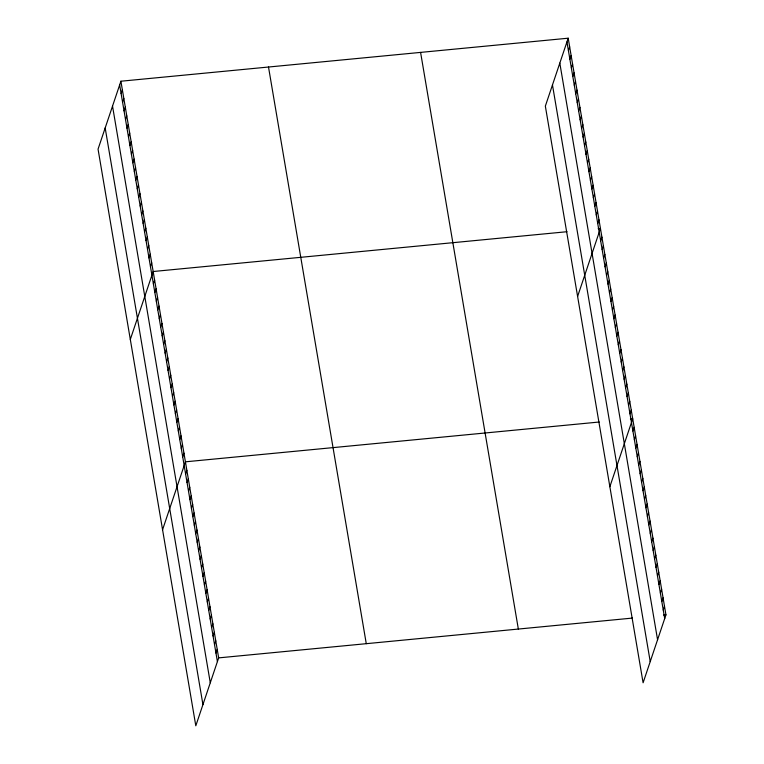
<?xml version="1.0" encoding="UTF-8"?>
<svg xmlns="http://www.w3.org/2000/svg" width="764" height="764" viewBox="0 0 764 764"><rect width="100%" height="100%" fill="white"/><g stroke="black" fill="none" stroke-linecap="round" stroke-linejoin="round"><path stroke-width="1.15" d="M120.903 81.223L98.05 149.142L195.804 725.8L218.657 657.88L120.903 81.223L568.196 38.2L665.95 614.858L643.097 682.777L545.343 106.12L568.196 38.2M121.123 93.59L122.374 89.875M122.584 102.242L123.835 98.518M124.055 110.885L125.306 107.17M125.516 119.537L126.767 115.822M126.986 128.19L128.237 124.475M128.447 136.842L129.699 133.117M129.918 145.485L131.169 141.77M131.389 154.137L132.64 150.422M132.85 162.789L134.101 159.074M134.321 171.442L135.572 167.717M135.782 180.084L137.033 176.369M137.253 188.737L138.504 185.022M138.714 197.389L139.965 193.674M140.184 206.041L141.435 202.317M141.646 214.684L142.897 210.969M143.116 223.336L144.367 219.621M144.577 231.989L145.828 228.264M146.048 240.641L147.299 236.916M147.519 249.284L148.77 245.569M148.98 257.936L150.231 254.221M150.451 266.588L151.702 262.864M130.31 339.436L153.163 271.516L567.012 231.712M153.383 283.883L154.634 280.168M154.844 292.536L156.095 288.821M156.314 301.188L157.565 297.463M157.776 309.84L159.027 306.116M159.246 318.483L160.497 314.768M160.707 327.135L161.958 323.42M162.178 335.788L163.429 332.063M163.639 344.44L164.89 340.715M165.11 353.083L166.361 349.368M166.581 361.735L167.832 358.02M168.042 370.387L169.293 366.663M169.512 379.039L170.764 375.315M170.974 387.682L172.225 383.967M172.444 396.335L173.695 392.62M173.905 404.987L175.157 401.262M175.376 413.63L176.627 409.915M176.837 422.282L178.088 418.567M178.308 430.934L179.559 427.219M179.769 439.587L181.02 435.862M181.24 448.229L182.491 444.514M182.711 456.882L183.962 453.167M162.57 529.739L185.423 461.819L599.272 422.014M185.614 474.062L186.865 470.337M187.065 482.581L188.316 478.866M188.507 491.109L189.758 487.394M189.95 499.627L191.201 495.912M191.401 508.156L192.652 504.441M192.843 516.684L194.094 512.959M194.285 525.202L195.536 521.487M195.737 533.73L196.988 530.015M197.179 542.259L198.43 538.534M198.621 550.777L199.872 547.062M200.072 559.305L201.324 555.581M201.515 567.824L202.766 564.109M202.957 576.352L204.208 572.637M204.408 584.88L205.659 581.156M205.85 593.399L207.101 589.684M207.292 601.927L208.543 598.212M208.734 610.446L209.985 606.731M210.186 618.974L211.437 615.259M211.628 627.502L212.879 623.777M213.07 636.02L214.321 632.306M214.522 644.549L215.773 640.834M215.964 653.077L217.215 649.352M568.416 50.567L569.667 46.852M569.877 59.22L571.128 55.495M571.348 67.872L572.599 64.147M572.809 76.515L574.06 72.8M574.28 85.167L575.531 81.452M575.741 93.819L576.992 90.095M577.212 102.471L578.463 98.747M578.673 111.114L579.924 107.399M580.143 119.767L581.394 116.052M581.614 128.419L582.865 124.694M583.075 137.071L584.326 133.347M584.546 145.714L585.797 141.999M586.007 154.366L587.258 150.651M587.478 163.018L588.729 159.294M588.939 171.671L590.19 167.946M590.41 180.314L591.661 176.599M591.871 188.966L593.122 185.251M593.341 197.618L594.593 193.894M594.803 206.27L596.054 202.546M596.273 214.913L597.524 211.198M597.734 223.565L598.995 219.851M577.603 296.422L600.456 228.493L598.155 228.722M600.676 240.861L601.927 237.146M602.137 249.513L603.388 245.798M603.608 258.165L604.859 254.45M605.069 266.817L606.32 263.093M606.54 275.46L607.791 271.745M608.001 284.113L609.252 280.398M609.471 292.765L610.722 289.05M610.933 301.417L612.184 297.693M612.403 310.06L613.654 306.345M613.864 318.712L615.115 314.997M615.335 327.364L616.586 323.649M616.806 336.017L618.057 332.292M618.267 344.659L619.518 340.945M619.738 353.312L620.989 349.597M621.199 361.964L622.45 358.249M622.67 370.616L623.921 366.892M624.131 379.259L625.382 375.544M625.601 387.911L626.852 384.197M627.063 396.564L628.314 392.849M628.533 405.216L629.784 401.492M629.994 413.859L631.245 410.144M609.853 486.716L632.716 418.796L630.405 419.016M632.907 431.039L634.158 427.315M634.359 439.558L635.61 435.843M635.801 448.086L637.052 444.371M637.243 456.614L638.494 452.89M638.694 465.133L639.946 461.418M640.136 473.661L641.388 469.946M641.579 482.179L642.83 478.465M643.021 490.708L644.281 486.993M644.472 499.236L645.723 495.511M645.914 507.754L647.165 504.039M647.356 516.283L648.607 512.568M648.808 524.811L650.059 521.086M650.25 533.329L651.501 529.614M651.692 541.857L652.943 538.142M653.144 550.376L654.395 546.661M654.586 558.904L655.837 555.189M656.028 567.432L657.279 563.708M657.479 575.951L658.73 572.236M658.921 584.479L660.172 580.764M660.363 593.007L661.614 589.283M661.815 601.526L663.066 597.811M663.257 610.054L664.508 606.329M218.657 657.88L632.506 618.076M663.649 615.077L665.95 614.858M566.945 41.915L664.699 618.573M559.811 63.106L657.575 639.764M552.467 84.938L650.221 661.595M420.592 52.401L518.345 629.058M268.508 67.022L366.271 643.68M119.652 84.938L217.406 661.595M112.528 106.129L210.281 682.787M105.174 127.951L202.938 704.609"/></g></svg>
